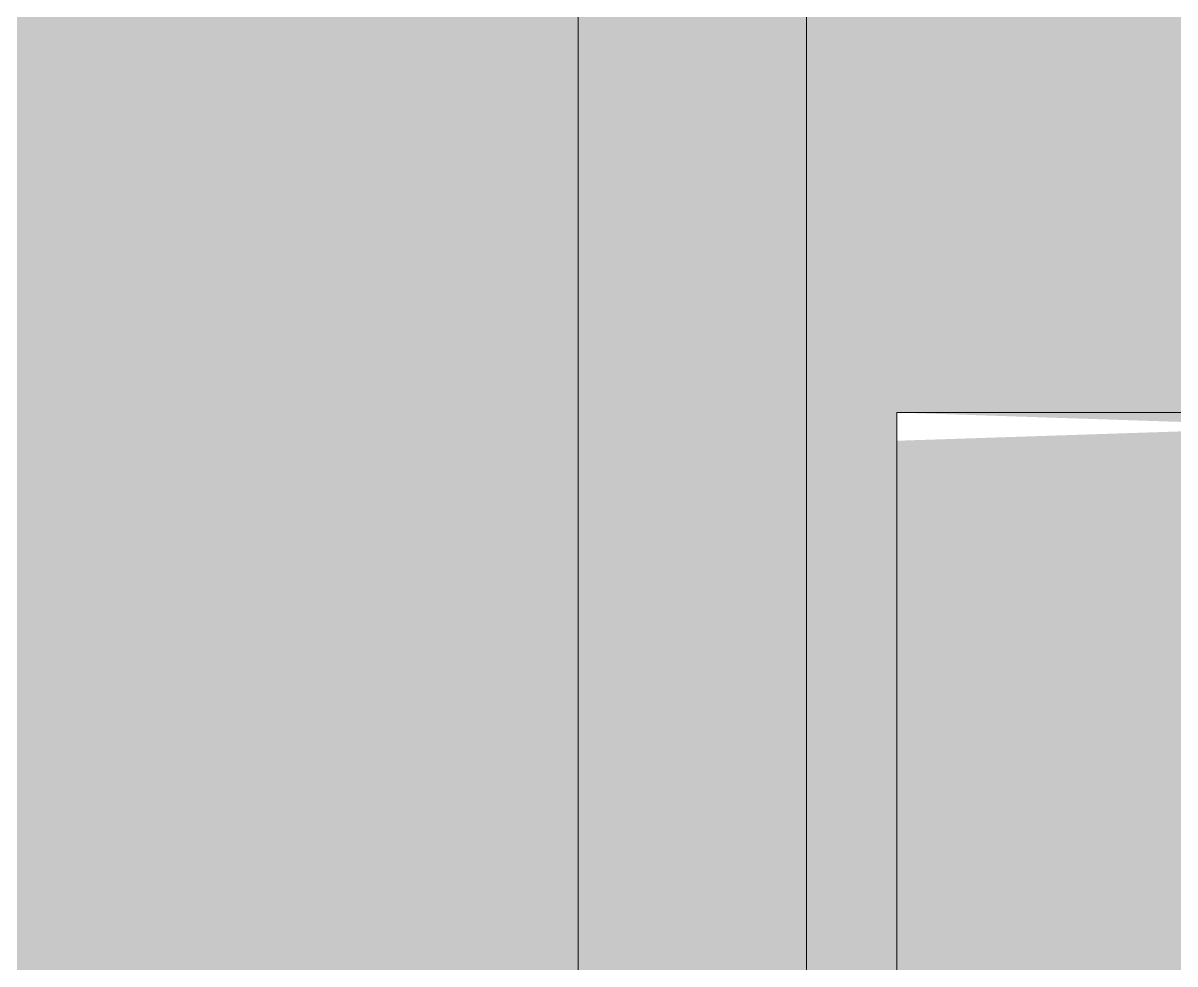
# Model space of a CAD drawing. Header units: inches. Extents: x -26493 to -10162, y -132 to 713.
# Drawn here: x -24911.032 to -24909.771, y 285.959 to 286.989 of the extents above; entities that cross this region are included whole.
import ezdxf

# ---------------------------------------------------------------- set-up
doc = ezdxf.new("R2010")
doc.units = ezdxf.units.IN
doc.header["$MEASUREMENT"] = 0
doc.layers.add('Q-SPCQ', color=91, linetype='Continuous', lineweight=9)
doc.layers.add('S-BEAM', color=12, linetype='Continuous', lineweight=9)

# ---------------------------------------------------------------- blocks, each defined once
blk = doc.blocks.new('Girt_Z - 8_D-V17-Section 13')
at = {"layer": 'S-BEAM'}
h = blk.add_hatch(color=256, dxfattribs=at)
h.paths.add_polyline_path([(-25966.3902, 285.5), (-25907.1281, 285.5), (-25908.0542, 287.3469), (-25907.8902, 287.459), (-25907.8902, 287.8672), (-25966.3902, 287.8672)], flags=0)
h.paths.add_polyline_path([(-25002.7992, 285.5), (-24986.6117, 285.5302), (-24986.6117, 287.8672), (-25002.7992, 287.8672), (-25002.7992, 285.8007), (-25002.6742, 285.7522), (-25002.6742, 285.5743), (-25002.7992, 285.5469), (-25002.7992, 285.5107)], flags=0)
h.paths.add_polyline_path([(-24926.6117, 285.5), (-24917.5158, 285.534), (-24917.8034, 286.0095), (-24918.0152, 286.9375), (-24918.0152, 287.6875), (-24918.6446, 287.7045), (-24918.8688, 287.8339), (-24918.9121, 287.8672), (-24926.6117, 287.8125), (-24926.6117, 285.5302)], flags=0)
h.paths.add_polyline_path([(-25004.7992, 285.5), (-25004.7992, 285.9375), (-25004.4242, 285.9375), (-25004.4242, 287.8672), (-25099.3902, 287.8672), (-25099.3902, 285.5), (-25006.8723, 285.5)], flags=0)
h.paths.add_polyline_path([(-25117.3902, 285.5), (-25117.3902, 287.8672), (-25388.3902, 287.8672), (-25388.3902, 285.5), (-25119.7258, 285.5)], flags=0)
h.paths.add_polyline_path([(-25406.3902, 285.5), (-25406.3902, 287.8672), (-25574.3563, 287.8672), (-25574.3563, 285.9375), (-25573.9813, 285.904), (-25573.9813, 285.5), (-25534.4258, 285.5)], flags=0)
h.paths.add_polyline_path([(-25905.014, 285.5), (-25822.9009, 285.5), (-25822.9044, 285.7857), (-25822.8583, 285.9687), (-25822.7652, 286.2971), (-25822.7652, 287.8672), (-25906.1402, 287.8672), (-25906.1356, 287.6531), (-25905.9279, 287.2544)], flags=0)
h.paths.add_polyline_path([(-24428.5591, 285.5), (-24250.3902, 285.5), (-24250.3902, 287.8672), (-24521.3902, 287.8672), (-24521.3902, 285.5)], flags=0)
h.paths.add_polyline_path([(-24539.3902, 285.5), (-24539.3902, 287.8672), (-24670.8902, 287.8672), (-24670.8902, 287.4323), (-24670.6979, 287.3321), (-24671.6523, 285.5), (-24566.7925, 285.5)], flags=0)
h.paths.add_polyline_path([(-24916.1858, 285.5), (-24914.9421, 285.5384), (-24914.5245, 285.908), (-24914.299, 286.2673), (-24914.1956, 286.5169), (-24914.1402, 286.9375), (-24914.2497, 287.4887), (-24914.4479, 287.8672), (-24917.1257, 287.811), (-24917.1984, 287.6875), (-24917.3349, 287.3581), (-24917.3736, 286.8114), (-24917.2731, 286.3678), (-24917.0611, 285.9798), (-24916.7658, 285.6745), (-24916.5048, 285.5), (-24916.3263, 285.5)], flags=0)
h.paths.add_polyline_path([(-24913.738, 285.5), (-24910.7992, 285.5107), (-24910.7992, 285.9375), (-24910.4242, 285.9375), (-24910.4242, 287.8672), (-24912.6617, 287.8339), (-24912.8858, 287.7045), (-24913.0152, 287.6875), (-24913.5152, 287.6875), (-24913.5715, 286.691), (-24913.6536, 286.1845), (-24913.9626, 285.5), (-24913.8202, 285.5)], flags=0)
h.paths.add_polyline_path([(-25821.1074, 285.5), (-25695.3902, 285.5), (-25695.3902, 287.8672), (-25821.2652, 287.8672), (-25821.2304, 286.1094), (-25821.1131, 285.6875), (-25821.109, 285.5)], flags=0)
h.paths.add_polyline_path([(-25575.9813, 285.5), (-25575.9813, 285.5743), (-25576.1063, 285.6266), (-25576.1063, 285.8007), (-25575.9813, 285.8281), (-25575.9813, 287.8672), (-25592.1688, 287.8125), (-25592.1688, 285.5), (-25577.6237, 285.5)], flags=0)
h.paths.add_polyline_path([(-24673.7665, 285.5), (-24672.6402, 287.7652), (-24672.6402, 287.8672), (-24756.0152, 287.8672), (-24755.9804, 286.1094), (-24755.8631, 285.6875), (-24755.859, 285.5), (-24679.107, 285.5)], flags=0)
h.paths.add_polyline_path([(-25652.1688, 285.5), (-25652.1688, 287.8672), (-25659.9117, 287.8339), (-25660.1358, 287.7045), (-25660.2652, 287.6875), (-25660.7652, 287.6875), (-25660.8217, 286.5855), (-25660.9636, 286.0684), (-25661.0614, 285.8692), (-25661.2895, 285.5), (-25655.38, 285.5)], flags=0)
h.paths.add_polyline_path([(-25663.6736, 285.5), (-25662.1703, 285.5551), (-25661.7865, 285.8923), (-25661.5675, 286.2227), (-25661.4456, 286.5169), (-25661.3902, 286.9375), (-25661.4997, 287.4887), (-25661.6979, 287.8672), (-25664.3757, 287.811), (-25664.4484, 287.6875), (-25664.5849, 287.3581), (-25664.6236, 286.8114), (-25664.5308, 286.3863), (-25664.3111, 285.9798), (-25663.9876, 285.6529), (-25663.7548, 285.5)], flags=0)
h.paths.add_polyline_path([(-25664.741, 285.5), (-25665.0511, 285.9992), (-25665.2652, 286.9375), (-25665.2652, 287.6875), (-25665.8946, 287.7045), (-25666.1188, 287.8339), (-25666.1794, 287.8672), (-25668.3563, 287.8672), (-25668.3393, 285.9375), (-25667.9813, 285.904), (-25667.9813, 285.5), (-25664.7658, 285.5)], flags=0)
h.paths.add_polyline_path([(-24908.7992, 285.5), (-24828.3902, 285.5), (-24828.3902, 287.8672), (-24908.7992, 287.8672), (-24908.7992, 285.8007), (-24908.6742, 285.7522), (-24908.6742, 285.5743), (-24908.7992, 285.5469), (-24908.7992, 285.5107)], flags=0)
h.paths.add_polyline_path([(-24810.3902, 285.5), (-24757.6544, 285.5268), (-24757.6544, 285.7857), (-24757.6083, 285.9687), (-24757.5152, 286.2971), (-24757.5152, 287.8672), (-24810.3902, 287.8672)], flags=0)
h.paths.add_polyline_path([(-25677.3902, 285.5), (-25669.9813, 285.5469), (-25669.9813, 285.5743), (-25670.1063, 285.6266), (-25670.1063, 285.8007), (-25669.9813, 285.8281), (-25669.9813, 287.8672), (-25677.3902, 287.8672), (-25677.3902, 287.3842)], flags=0)
h.paths.add_polyline_path([(-23365.3902, 285.5), (-23094.3902, 285.5), (-23094.3902, 287.8672), (-23365.3902, 287.8672)], flags=0)
h.paths.add_polyline_path([(-24232.3902, 285.5), (-23961.3902, 285.5), (-23961.3902, 287.8672), (-24232.3902, 287.8672)], flags=0)
h.paths.add_polyline_path([(-22801.2555, 285.5), (-22801.2555, 287.8672), (-23076.3902, 287.8672), (-23076.3902, 285.5), (-22804.3175, 285.5)], flags=0)
h.paths.add_polyline_path([(-23943.3902, 285.5), (-23672.3902, 285.5), (-23672.3902, 287.8672), (-23943.3902, 287.8672)], flags=0)
h.paths.add_polyline_path([(-23654.3902, 285.5), (-23383.3902, 285.5), (-23383.3902, 287.8672), (-23654.3902, 287.8672)], flags=0)
h.paths.add_polyline_path([(-24756.282, 285.7838), (-24756.3451, 285.8193), (-24756.2823, 285.7839)], flags=0)
h.paths.add_polyline_path([(-25821.532, 285.7838), (-25821.5926, 285.8184), (-25821.5323, 285.7839)], flags=0)
h.paths.add_polyline_path([(-25574.7052, 285.9375), (-25574.6063, 285.9375), (-25574.6063, 287.8672), (-25575.7313, 287.8672), (-25575.7313, 285.9375), (-25575.6427, 285.9375), (-25575.6427, 286.5625), (-25574.7052, 286.5316), (-25574.7052, 286.0098)], flags=0)
h.paths.add_polyline_path([(-25003.0492, 285.9375), (-25003.0914, 287.8672), (-25004.1742, 287.8672), (-25004.1742, 285.9375), (-25004.0753, 285.9375), (-25004.0753, 286.5625), (-25003.1378, 286.5316), (-25003.1378, 285.9375)], flags=0)
h.paths.add_polyline_path([(-24909.0492, 285.9375), (-24909.0492, 287.8672), (-24910.1742, 287.8672), (-24910.1742, 285.9375), (-24910.0753, 285.9375), (-24910.0753, 286.5625), (-24909.1378, 286.5316), (-24909.1378, 285.9375)], flags=0)
h.paths.add_polyline_path([(-25668.6063, 285.9375), (-25668.6063, 287.8672), (-25669.7313, 287.8672), (-25669.7313, 285.9375), (-25669.6427, 285.9375), (-25669.6427, 286.5625), (-25668.7052, 286.5316), (-25668.7052, 285.9375)], flags=0)
h.paths.add_polyline_path([(-24914.0152, 286.9375), (-24914.0152, 287.6875), (-24914.1956, 287.7266), (-24914.1402, 287.5483), (-24914.074, 287.3842)], flags=0)
h.paths.add_polyline_path([(-25664.7652, 286.9375), (-25664.6437, 287.5398), (-25664.609, 287.6875), (-25664.7652, 287.6875), (-25664.7652, 287.3842)], flags=0)
h.paths.add_polyline_path([(-25661.2652, 286.9375), (-25661.2652, 287.6875), (-25661.4456, 287.7266), (-25661.3902, 287.5483), (-25661.3134, 287.3035), (-25661.268, 286.9589)], flags=0)
h.paths.add_polyline_path([(-24917.5152, 286.9375), (-24917.3937, 287.5398), (-24917.359, 287.6875), (-24917.5152, 287.6875), (-24917.5152, 287.3842)], flags=0)
blk = doc.blocks.new('Basketball_Backstop-Performance_Sports_Systems-3103-Ceiling_Hung - 27_-0_ to 27_-11 7_8_-706978-Section 13')
at = {"layer": 'Q-SPCQ'}
for points in [[(-24910.1742, 285.6875), (-24910.1742, 289.5), (-24910.4242, 289.5), (-24910.4242, 285.6875)], [(-24910.0753, 285.6562), (-24909.1378, 285.6562), (-24909.1378, 286.5625), (-24910.0753, 286.5316), (-24910.0753, 285.8908)]]:
    blk.add_hatch(color=256, dxfattribs=at).paths.add_polyline_path(points, flags=0)
for p, q in [((-24910.4242, 285.6875), (-24910.4242, 289.5)), ((-24910.1742, 289.5), (-24910.1742, 285.6875)), ((-24909.1378, 286.5625), (-24910.0753, 286.5625)), ((-24910.0753, 285.6562), (-24910.0753, 286.5625))]:
    blk.add_line(p, q, dxfattribs=at)

msp = doc.modelspace()

# ---------------------------------------------------------------- block references
at = {"layer": 'Q-SPCQ'}
msp.add_blockref('Basketball_Backstop-Performance_Sports_Systems-3103-Ceiling_Hung - 27_-0_ to 27_-11 7_8_-706978-Section 13', (0, 0), dxfattribs=at)
at = {"layer": 'S-BEAM'}
msp.add_blockref('Girt_Z - 8_D-V17-Section 13', (0, 0), dxfattribs=at)

doc.saveas('drawing.dxf')
